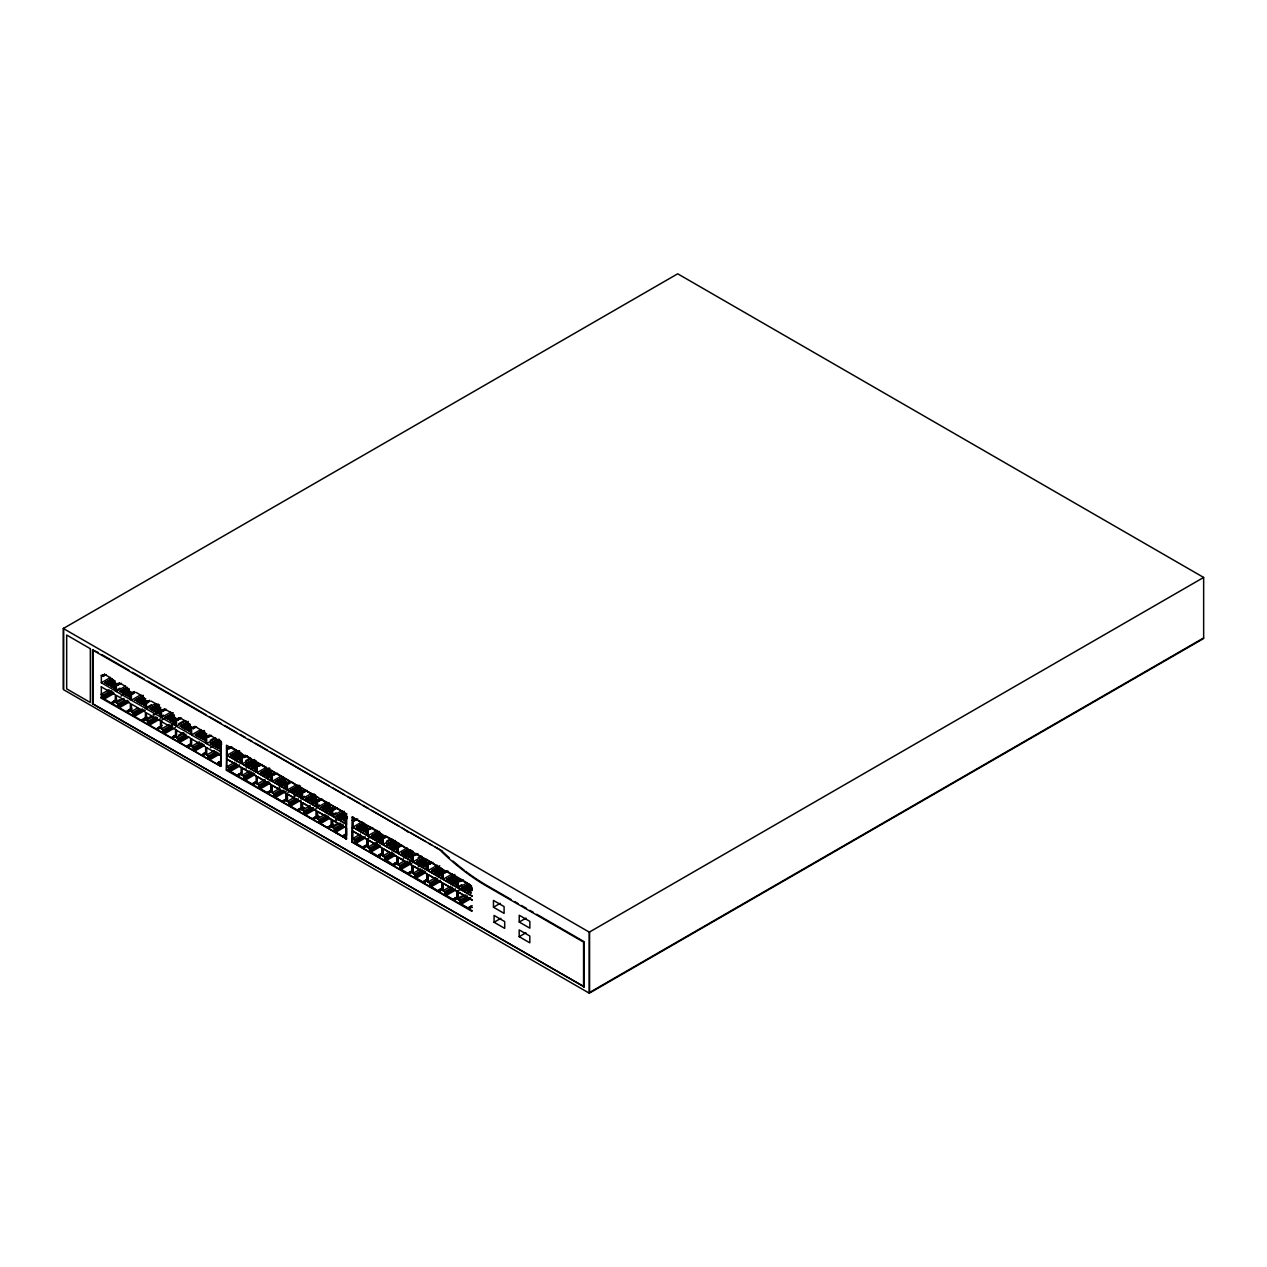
<?xml version="1.0" encoding="UTF-8"?>
<svg xmlns="http://www.w3.org/2000/svg" width="1267" height="1267" viewBox="0 0 1267 1267"><rect width="100%" height="100%" fill="white"/><g stroke="black" fill="none" stroke-linecap="round" stroke-linejoin="round"><path stroke-width="1.5" d="M220.632 755.765L220.711 751.664L206.632 743.713L206.711 736.143L208.469 737.156L211.526 735.383M344.687 834.668L346.509 835.555L346.509 813.747M113.713 693.619L104.496 698.956L104.496 697.721L113.713 692.4M112.193 703.391L115.265 701.617M128.759 702.314L119.557 707.635L119.557 706.416L128.759 701.094M127.254 712.086L131.863 709.425M241.078 772.87L238.006 774.644L238.006 775.879L230.293 771.429L239.511 766.107M256.124 781.565L253.052 783.339L253.052 784.574L245.355 780.124L254.556 774.786M365.197 837.978L355.979 843.315L354.586 839.53L360.731 835.982M380.243 846.673L371.041 851.994L369.631 849.967L378.849 844.646M63.35 628.495L677.702 273.799L1203.65 577.451L1203.65 638.505L589.298 993.201L63.35 689.549L63.35 628.495L589.298 932.148L1203.65 577.451M536.717 914.283L584.214 941.714L584.214 986.835L92.523 703.723L92.523 649.955L98.303 652.537M106.175 674.551L103.102 676.325L101.344 675.311L101.344 682.929M110.562 677.433L101.344 682.755L115.345 690.832L119.953 688.171M110.546 680.601L105.082 682.945L111.448 678.843M105.082 682.945L111.448 679.27M105.082 682.517L112.145 679.239M113.539 680.49L106.491 683.752L112.842 679.65M106.491 683.752L111.258 680.997M106.491 683.325L113.539 680.046M114.949 681.298L107.885 684.56L114.236 680.458M107.885 684.56L114.236 680.902M107.885 684.132L114.949 680.854M114.759 683.024L109.279 685.368L114.046 682.184M109.279 685.368L114.046 682.628M109.279 684.94L114.759 682.58M116.152 683.832L110.688 686.176L115.455 682.992M110.688 686.176L115.455 683.436L113.602 682.39M110.688 685.748L116.152 683.388M115.962 685.558L112.082 686.983L115.265 684.718M112.082 686.983L115.265 685.162M112.082 686.556L115.962 685.114M109.025 689.723L101.344 694.158L103.102 695.171L110.783 690.737M113.492 687.363C114.378 689.343 112.969 685.621 116.659 685.526M113.492 687.791L116.659 685.97M121.22 683.246L118.148 685.019L116.406 684.006L116.326 691.576L130.406 699.527M100.679 697.832L220.87 766.456L220.711 741.274L220.632 751.79M103.102 696.913L112.304 691.592L111.512 691.069M92.523 703.723L584.214 986.835M116.406 691.434L125.607 686.128M127.191 688.377L120.127 691.639L126.494 687.538M120.127 691.639L126.494 687.965M120.127 691.196L127.191 687.933M128.601 689.185L121.537 692.447L127.888 688.345M121.537 692.447L127.888 688.773M121.537 692.004L128.601 688.741M128.41 690.911L122.931 693.255L129.297 689.153M122.931 693.255L129.297 689.581M122.931 692.811L128.41 690.467M129.804 691.719L124.34 694.063L129.107 690.879M124.34 694.063L129.107 691.307M120.951 696.09L124.134 694.253M124.34 693.619L129.804 691.275M116.675 699.463L112.193 702.171L112.114 703.518M129.614 693.445L125.734 694.87L130.501 691.687M125.734 694.87L130.501 692.115L128.648 691.085M125.734 694.427L131.198 692.083M119.953 699.574L115.345 702.235L113.602 701.221L113.523 703.106M131.008 694.253L127.143 695.678L131.911 692.495M127.143 695.678L130.311 693.841M127.143 695.25L131.008 693.809M124.071 698.418L116.406 702.852L118.148 703.85L124.293 700.303M128.537 696.058C129.424 698.022 128.03 694.316 131.72 694.221M128.537 696.486L131.72 694.649M118.148 705.608L127.365 700.287M133.209 693.714L131.451 692.701L131.372 700.255L140.669 694.807M142.252 697.056L135.189 700.334L143.139 695.298M135.189 700.334L143.139 695.741M135.189 699.891L142.252 696.628M143.646 697.864L136.583 701.142L142.949 697.024M136.583 701.142L142.949 697.468M136.583 700.699L143.646 697.436M143.456 699.59L137.992 701.95L144.343 697.832M137.992 701.95L144.343 698.275M137.992 701.506L143.456 699.162M144.85 700.398L139.386 702.757L145.753 698.64M139.386 702.757L144.153 700.002M139.386 702.314L144.85 699.97M131.863 708.205L127.254 710.866L127.175 712.197M144.66 702.124L140.795 703.565L145.562 700.366M140.795 703.565L145.562 700.809L143.709 699.764M140.795 703.122L146.259 700.778M146.069 702.932L142.189 704.373L146.956 701.174M142.189 704.373L145.372 702.536M142.189 703.929L146.069 702.504M137.596 707.984L131.451 711.531L133.209 712.545L139.338 708.997M143.583 704.737C144.486 706.717 143.076 702.995 146.766 702.9M143.583 705.181L146.766 703.343M133.209 714.287L142.411 708.982M151.597 704.674L145.452 708.205L131.372 700.255M133.209 712.545L133.13 714.43L134.603 715.111L143.82 709.789M146.497 708.823L155.714 703.502M134.603 716.314L145.357 710.106M157.298 705.751L150.235 709.013L158.185 703.993M150.235 709.013L156.601 705.355M150.235 708.586L157.298 705.307M157.108 707.477L151.644 709.821L159.579 704.8M151.644 709.821L157.995 706.162M151.644 709.393L158.692 706.131M158.502 708.285L153.038 710.629L159.404 706.527M153.038 710.629L157.805 707.889M153.038 710.201L158.502 707.841M158.312 710.011L154.431 711.436L160.798 707.334M154.431 711.436L159.214 708.696M154.431 711.009L159.911 708.665M146.909 716.884L142.3 719.545L142.221 720.891M161.305 709.9L155.841 712.244L160.608 709.061M155.841 712.244L159.024 710.423M155.841 711.816L161.305 709.472M142.3 720.765L146.909 718.104M153.164 714.683L156.332 712.846M151.597 716.077L145.452 719.624L143.709 718.611L143.63 720.495M161.115 711.199L157.235 713.068L162.002 709.868M153.861 715.079L157.045 713.242M157.235 713.068L162.002 710.312M152.642 716.679L146.497 720.226L148.255 721.24L155.936 716.805M158.644 713.432C159.531 715.412 158.137 711.69 161.812 711.595M175.559 725.595L161.479 717.645L161.558 710.074L163.3 711.088L166.373 709.314M157.472 717.66L148.255 722.982L148.255 721.24M163.57 715.126L160.355 716.995L160.513 709.472L158.755 708.459L157.361 704.69L151.201 701.126M165.106 718.215L160.513 720.875L146.418 712.925L146.418 720.353L148.176 721.366L148.176 723.109L149.649 723.79L157.33 719.355M161.558 717.502L170.76 712.197M149.649 725.009L160.402 718.801M172.344 714.445L165.296 717.708L173.231 712.688M165.296 717.708L171.647 714.034M165.296 717.265L172.344 714.002M172.154 716.172L166.69 718.516L173.056 714.414M166.69 718.516L173.056 714.841M166.69 718.072L173.753 714.81M173.563 716.979L168.083 719.323L174.45 715.221M168.083 719.323L172.866 716.568M168.083 718.88L173.563 716.536M174.957 717.787L169.493 720.131L174.26 716.948M169.493 720.131L174.26 717.375M169.493 719.704L174.957 717.344M161.954 725.579L157.361 728.24L157.282 729.586M174.767 719.513L170.887 720.939L175.654 717.755M170.887 720.939L174.07 719.102M170.887 720.511L174.767 719.07M176.176 720.321L172.296 721.747L175.464 719.482M172.296 721.747L175.464 719.909M172.296 721.319L176.176 719.878M169.24 724.486L161.558 728.921L163.3 729.919L170.982 725.5M190.604 734.29L176.525 726.324L176.604 718.769L178.283 719.909L181.434 718.009M171.013 724.993L174.197 723.156M171.71 725.389L174.894 723.552M172.518 726.355L163.3 731.677L163.3 729.919M178.631 723.821L183.24 721.161M161.558 721.477L161.479 729.048L163.221 730.061L163.221 731.803L164.71 732.484L172.375 728.05M176.604 726.197L185.821 720.875M164.71 733.704L175.448 727.496M187.405 723.124L180.342 726.403L188.292 721.366M180.342 726.403L186.692 722.728M180.342 725.959L187.405 722.697M188.799 723.948L181.735 727.21L188.102 723.093M181.735 727.21L186.518 724.455M181.735 726.767L188.799 723.505M190.208 724.756L183.145 728.018L189.496 723.9M183.145 728.018L189.496 724.344M183.145 727.575L190.208 724.312M190.018 726.482L184.539 728.826L189.306 725.627M184.539 728.826L187.722 726.989M184.539 728.382L190.018 726.039M175.48 735.161L172.407 736.935L172.328 738.281M191.412 727.29L185.948 729.634L190.715 726.434M185.948 729.634L190.715 726.878L188.862 725.848M185.948 729.19L191.412 726.846M178.631 735.224L183.24 732.564M191.222 728.573L187.342 730.441L190.525 728.161M184.285 733.181L176.604 737.6L178.362 738.613L186.027 734.179M205.666 742.969L191.586 735.018L191.665 727.464L193.328 728.604L196.48 726.688M186.027 735.937L178.362 740.371L178.283 738.74L176.525 737.742L176.604 730.172M178.362 738.613L178.362 740.371L179.756 741.179L187.437 736.745M191.665 734.892L200.867 729.57M179.756 742.383L188.973 737.061M204.035 730.901L195.387 735.082L201.754 730.98M195.387 735.082L201.754 731.423M195.387 734.654L204.035 730.473M203.844 732.627L196.797 735.889L203.148 731.788M196.797 735.889L204.747 731.312M196.797 735.462L203.844 732.199M205.254 733.435L198.19 736.713L204.557 732.595M198.19 736.713L204.557 733.039M198.19 736.27L205.254 733.007M206.648 734.242L199.6 737.521L204.367 734.322M199.6 737.521L205.951 733.846M199.6 737.077L206.648 733.815M190.525 743.84L187.453 745.614L187.373 746.96M206.458 735.969L200.994 738.328L205.761 735.129M200.994 738.328L205.761 735.573M200.994 737.885L206.458 735.541M206.268 737.267L202.387 739.136L205.571 736.856M202.387 739.136L205.571 737.299M199.331 741.86L191.665 746.295L193.328 747.435L193.328 749.193L194.817 749.858L204.019 744.553M191.665 738.867L191.586 746.421L193.408 747.308L201.089 742.874M202.625 743.729L193.408 749.05L193.408 747.308M210.274 740.308L214.867 737.647M206.711 743.586L215.928 738.265M194.817 751.078L204.019 745.756M219.096 739.595L210.449 743.777L216.8 739.675M210.449 743.777L216.8 740.102M210.449 743.349L219.096 739.152M220.49 740.403L211.842 744.584L218.209 740.482M211.842 744.584L218.209 740.91M211.842 744.157L218.906 740.878M220.3 742.129L213.252 745.392L219.603 741.29M213.252 745.392L219.603 741.718M213.949 745.804L220.87 741.353M210.512 747.783L213.68 745.946M221.709 742.937L214.646 746.2L219.413 743.016M214.646 746.2L219.413 743.444M214.646 745.772L220.11 743.412M205.587 752.535L202.514 754.308L202.435 755.655M221.519 744.663L216.039 747.007L220.822 743.824M216.039 747.007L220.822 744.252L218.969 743.222M216.039 746.58L221.519 744.22M221.329 746.39L217.449 747.815L220.632 745.55M217.449 747.815L220.632 745.978M217.449 747.387L221.329 745.946M214.392 750.555L206.711 754.989L208.39 756.13L208.469 757.745L209.863 758.553L219.08 753.231M217.671 752.424L208.469 757.745L208.39 756.13L216.134 751.569M219.08 754.451L209.863 759.772L209.863 758.553M231.972 747.039L228.899 748.813L227.078 747.926M236.359 749.906L227.157 755.227L241.158 763.32L241.158 755.876L239.32 755.005L238.006 751.093L240.936 752.804M239.526 751.252L230.879 755.433L237.246 751.315M220.632 761.229L217.56 763.003L217.481 764.349M230.879 755.433L237.246 751.759M230.879 754.989L239.526 750.808M239.336 752.978L232.289 756.241L238.639 752.123M232.289 756.241L238.639 752.566M232.289 755.797L239.336 752.535M240.746 753.786L233.682 757.048L240.049 752.946M233.682 757.048L240.049 753.374M233.682 756.605L240.746 753.342M242.14 754.594L235.092 757.856L239.859 754.657M235.092 757.856L239.859 755.1M235.092 757.413L242.14 754.15M241.949 756.32L236.486 758.664L241.253 755.48M236.486 758.664L241.253 755.908M236.486 758.22L241.949 755.876M241.759 757.603L237.879 759.471L241.063 757.207M237.879 759.471L241.063 757.634M234.823 762.211L227.157 766.63L228.899 767.644L236.581 763.209M247.017 755.734L243.945 757.492L242.124 756.621M346.667 813.842L226.476 745.218L226.476 770.32L227.157 747.799M236.581 764.967L228.899 769.402L230.293 770.209L239.511 764.888M245.75 760.659L250.359 757.999M251.42 758.6L242.203 763.922L256.124 772.141L256.203 764.571L254.382 763.7L253.052 759.788L260.4 764.033M254.588 759.931L245.941 764.112L252.291 760.01M245.941 764.112L252.291 760.453M245.941 763.684L254.588 759.503M255.982 760.738L247.334 764.935L253.701 760.818M247.334 764.935L253.701 761.261M247.334 764.492L254.398 761.229M255.791 762.465L248.744 765.743L255.095 761.625M248.744 765.743L255.095 762.069M248.744 765.3L255.791 762.037M246.004 768.135L249.171 766.297M257.201 763.272L250.137 766.551L254.905 763.352M250.137 766.551L254.905 763.795M250.137 766.107L255.601 763.763M257.011 764.999L251.531 767.359L256.298 764.159M251.531 767.359L256.298 764.603M251.531 766.915L257.011 764.571M256.821 766.725L252.941 768.166L256.108 765.886M252.941 768.166L256.108 766.329M252.941 767.723L256.821 766.297M242.203 775.325L249.884 770.89M262.079 764.413L259.006 766.187L257.169 765.316M256.124 783.544L256.203 775.974L242.203 767.897L242.124 775.452L243.945 776.338L251.626 771.904M253.162 772.775L243.945 778.081L245.355 778.888L254.556 773.583M266.466 767.295L257.249 772.617L271.17 780.82L271.249 773.266L269.428 772.379L268.097 768.483L275.462 772.727L275.382 774.074L273.973 773.266M269.633 768.626L260.986 772.807L267.353 768.705M260.986 772.807L268.937 768.214M260.986 772.379L269.633 768.182M269.443 770.352L262.396 773.614L268.747 769.512M262.396 773.614L268.747 769.94M262.396 773.187L269.443 769.908M270.853 771.16L263.789 774.422L270.14 770.32M263.789 774.422L270.14 770.764M263.789 773.994L270.853 770.716M270.663 772.886L265.183 775.23L269.95 772.046M265.183 775.23L269.95 772.474M265.183 774.802L270.663 772.442M272.057 773.694L266.593 776.038L271.36 772.854M266.593 776.038L271.36 773.298M266.593 775.61L272.057 773.25M271.867 775.42L267.986 776.845L271.17 774.58M267.986 776.845L271.17 775.024M267.986 776.418L271.867 774.976M257.249 784.02L264.93 779.585M277.125 773.108L274.052 774.881L272.231 773.994M269.428 791.226L271.249 792.097L271.249 784.669L257.249 776.592L257.169 784.146L259.006 785.033L265.151 781.486M268.208 781.454L259.006 786.775L260.4 787.583L269.618 782.262M281.512 775.99L272.31 781.296L286.231 789.515L286.231 782.087M269.618 783.481L260.4 788.803L268.097 793.237L271.17 791.479M283.095 778.239L276.032 781.501L282.398 777.4M276.032 781.501L282.398 777.827M276.032 781.058L283.095 777.795M284.505 779.047L277.441 782.309L283.792 778.207M277.441 782.309L283.792 778.635M277.441 781.866L284.505 778.603M284.315 780.773L278.835 783.117L285.202 779.015M278.835 783.117L285.202 779.443M278.835 782.673L285.899 779.411M285.709 781.581L280.245 783.925L285.012 780.741M280.245 783.925L285.012 781.169M280.245 783.481L285.709 781.137M268.034 793.38L268.034 792.16L271.17 790.26M285.518 783.307L281.638 784.732L286.405 781.549M281.638 784.732L286.405 781.977M281.638 784.289L287.102 781.945M278.962 787.155L282.145 785.318M286.912 784.115L283.048 785.54L286.215 783.275M283.048 785.54L286.215 783.703M283.048 785.112L286.912 783.671M272.31 792.714L279.975 788.28M284.441 785.92C285.328 787.884 283.935 784.178 287.625 784.083M284.441 786.348L287.625 784.511M284.473 799.905L286.31 800.792L286.31 793.364L272.31 785.271L272.231 792.841L274.052 793.712L280.197 790.165M283.27 790.149L274.052 795.47L275.462 796.278L284.663 790.956M287.356 782.563L287.356 789.99L296.573 784.669M286.199 791.289L275.462 797.481L283.159 801.932L283.159 800.728L287.625 798.004M298.157 786.918L291.093 790.196L299.044 785.16M291.093 790.196L299.044 785.603M287.847 792.477L290.919 790.703M291.093 789.753L298.157 786.49M299.55 787.726L292.487 791.004L300.437 785.968M292.487 791.004L298.854 787.33M292.487 790.56L299.55 787.298M299.36 789.452L293.896 791.812L300.247 787.694M293.896 791.812L300.247 788.137M293.896 791.368L299.36 789.024M300.754 790.26L295.29 792.619L301.657 788.502M295.29 792.619L300.057 789.864M295.29 792.176L300.754 789.832M300.564 791.986L296.7 793.427L301.467 790.228M296.7 793.427L301.467 790.671M296.7 792.984L302.164 790.64M294.007 795.85L297.191 794.013M301.974 792.794L298.093 794.235L302.861 791.036M294.72 796.262L297.888 794.425M298.093 794.235L301.277 792.398M298.093 793.791L301.974 792.366M293.501 797.846L287.356 801.393L287.356 793.966L301.356 802.043L301.356 809.486L299.535 808.599L299.535 810.357L298.125 809.55L302.813 806.746M299.487 794.599C300.39 796.579 298.98 792.857 302.67 792.762M299.487 795.043L302.67 793.205M307.232 790.481L304.159 792.255L302.338 791.384L302.338 798.812L316.338 806.889L316.338 799.461L314.58 798.448L314.659 796.579L305.553 790.101L305.474 791.447L304.08 790.64M301.277 809.613L301.277 802.185L287.276 794.092L287.276 801.536L289.114 802.407L295.243 798.859M298.315 798.843L289.114 804.149L290.507 804.973L298.188 800.538M287.356 789.99L301.356 798.067L304.428 796.309M302.401 791.242L302.401 798.685L311.619 793.364M301.261 799.968L290.507 806.176L298.204 810.627L302.813 807.966M313.202 795.613L306.139 798.875L314.089 793.855M306.139 798.875L312.506 795.217M306.139 798.448L313.202 795.169M313.012 797.339L307.548 799.683L315.483 794.662M307.548 799.683L313.899 796.024M307.548 799.255L314.596 795.977M314.406 798.147L308.942 800.491L315.309 796.389M308.942 800.491L313.709 797.751M308.942 800.063L314.406 797.703M314.216 799.873L310.352 801.298L316.702 797.196M310.352 801.298L315.119 798.558M310.352 800.871L315.816 798.527M317.209 799.762L311.745 802.106L316.512 798.923M311.745 802.106L314.929 800.285M311.745 801.678L317.209 799.334M301.356 809.486L304.428 807.712M317.019 801.061L313.139 802.93L317.906 799.73M313.139 802.93L317.906 800.174M310.082 805.654L302.401 810.088L302.401 802.66L316.417 810.737L316.417 818.165L314.58 817.294L314.58 819.036L313.187 818.229L313.187 819.448L305.553 814.871L316.307 808.663M314.549 803.294C315.435 805.274 314.042 801.552 317.716 801.457M322.277 799.176L319.205 800.95L317.384 800.063L317.384 807.507L331.384 815.584L331.384 808.156L329.626 807.142L329.705 805.258L320.535 798.923M319.474 816.391L316.417 818.165L316.338 810.864L302.338 802.787L302.338 810.215L304.159 811.102L310.304 807.554M313.377 807.522L304.159 812.844L305.553 813.652L313.234 809.217M302.401 798.685L316.417 806.762L319.474 804.988M317.463 799.936L317.463 807.364L326.68 802.059M328.248 804.307L321.2 807.57L329.135 802.549M321.2 807.57L327.551 803.896M321.2 807.127L328.248 803.864M329.658 805.115L322.594 808.378L328.961 804.276M322.594 808.378L327.361 805.622M322.594 807.934L329.658 804.672M329.468 806.841L323.988 809.185L330.354 805.083M323.988 809.185L330.354 805.511M323.988 808.742L329.468 806.398M330.861 807.649L325.397 809.993L330.164 806.81M325.397 809.993L328.581 808.156M325.397 809.565L330.861 807.206M313.266 819.321L313.266 818.102L317.859 815.441M332.271 808.457L326.791 810.801L331.558 807.617M326.791 810.801L331.558 808.045M326.791 810.373L332.271 808.013M332.081 810.183L328.201 811.609L332.968 808.425M328.201 811.609L332.968 808.853M328.201 811.181L332.081 809.74M325.144 814.348L317.463 818.783L317.463 811.339L331.463 819.432L331.463 826.86L329.626 825.989L329.626 827.731L328.232 826.923L328.232 828.143L320.614 823.566L329.816 818.244M329.594 811.989C330.481 813.952 329.087 810.247 332.778 810.151M329.594 812.416L332.778 810.579M346.429 816.851L346.429 824.279L332.429 816.186L332.429 808.758L334.266 809.645L337.339 807.871M336.072 824.199L331.463 826.86L331.384 819.559L317.384 811.482L317.384 818.91L319.205 819.781L326.886 815.362M328.422 816.217L319.205 821.539L320.535 822.473M317.463 807.364L331.463 815.457L336.072 812.796M320.535 823.693L320.614 822.346L328.28 817.912M332.508 808.631L332.508 816.059L341.726 810.737M343.357 811.925L343.357 813.145L336.246 816.265L344.196 811.228M336.246 816.265L342.613 812.59M336.246 815.821L343.309 812.559M344.703 813.81L337.64 817.072L344.006 812.955M337.64 817.072L342.423 814.317M337.64 816.629L344.703 813.366M344.513 815.52L339.049 817.88L345.4 813.762M335.612 819.86L338.78 818.023M339.049 817.88L345.4 814.206M339.049 817.437L344.513 815.093M336.309 820.272L339.493 818.434M345.923 816.344L340.443 818.688L345.21 815.489M340.443 818.688L343.626 816.851M340.443 818.244L345.923 815.9M328.311 828L328.311 826.797L332.92 824.136M347.316 817.152L341.852 819.496L346.62 816.296M341.852 819.496L346.62 816.74M341.852 819.052L347.316 816.708M347.126 818.434L343.246 820.303L346.429 818.023M340.19 823.043L332.508 827.462L332.508 820.034L346.509 828.127L346.509 838.691M471.688 911.195L352.163 842.191L352.163 817.104L378.738 831.675L378.738 832.878M346.429 828.254L332.429 820.161L332.429 827.604L334.266 828.475L341.932 824.041M343.468 824.912L334.266 830.233L335.581 832.387M352.163 820.24L354.586 820.683L357.658 818.91M355.314 818.91L355.979 819.749L354.507 819.068L354.507 820.81M334.266 828.475L334.187 830.36L335.66 831.041L343.341 826.607M335.66 831.041L335.66 832.245L344.877 826.923M352.163 827.668L362.045 821.792M363.629 824.041L356.565 827.303L362.932 823.202M356.565 827.303L363.692 822.98L363.692 824.183M335.66 832.245L343.357 836.695L343.357 835.476L346.429 833.702M356.565 826.876L363.629 823.598M352.764 819.812L352.764 827.24L366.765 835.317L366.844 827.763L365.007 826.876L365.086 825.007L357.975 828.111L364.326 824.009M352.163 831.643L352.844 831.089L366.844 839.166L371.437 836.505M357.975 828.111L364.326 824.437M357.975 827.684L365.023 824.405M364.833 826.575L359.369 828.919L365.735 824.817M359.369 828.919L365.735 825.245M359.369 828.491L364.833 826.132M366.242 827.383L360.778 829.727L365.545 826.543M360.778 829.727L365.545 826.971M360.778 829.299L366.242 826.939M226.476 770.32L346.667 838.944L227.078 769.734M366.052 829.109L362.172 830.534L366.939 827.351M362.172 830.534L366.939 827.794M362.172 830.107L366.052 828.666M367.446 829.917L363.566 831.342L366.749 829.077M363.566 831.342L366.749 829.505M363.566 830.914L367.446 829.473M370.376 827.604L371.041 828.428L369.552 827.763L369.552 829.505M360.509 834.082L352.163 838.897L354.586 839.53L352.764 838.643M372.704 827.604L369.631 829.378L367.81 828.491L367.81 835.935L381.81 844.012L381.89 836.442L380.052 835.571L378.659 831.801M352.163 842.032L472.353 910.815M352.163 842.191L352.844 816.708M362.267 836.838L354.586 841.272L355.979 843.315L363.692 847.75L363.692 846.53L366.765 844.756M355.979 842.08L365.197 836.758M367.889 828.365L367.889 835.792L377.107 830.487M378.675 832.736L371.627 835.998L377.978 831.881M371.627 835.998L379.562 831.405M371.627 835.555L378.675 832.292M380.084 833.543L373.021 836.806L379.387 832.704M373.021 836.806L379.387 833.132M373.021 836.363L380.084 833.1M381.478 834.351L374.43 837.614L380.781 833.512M374.43 837.614L380.781 833.939M374.43 837.17L381.478 833.908M381.288 836.077L375.824 838.421L380.591 835.238M375.824 838.421L380.591 835.666M375.824 837.978L381.288 835.634M382.697 836.885L377.218 839.229L381.985 836.046M377.218 839.229L381.985 836.473M377.218 838.786L382.697 836.442M382.507 838.611L378.627 840.037L381.795 837.772M378.627 840.037L381.795 838.2M378.627 839.593L382.507 838.168M385.421 836.299L386.087 837.123L384.614 836.442M378.659 856.555L378.659 855.352L380.052 856.159L380.132 854.275L381.89 855.288L381.89 847.861L367.889 839.768L367.889 847.211L375.57 842.777M379.831 841.035L376.647 842.872L377.344 843.268M377.313 843.774L369.631 848.209L367.81 847.338L367.81 839.91L381.81 847.987L381.81 855.415L380.052 854.401M386.498 841.225L389.571 839.451M367.889 847.211L370.962 850.901L380.243 845.453M384.693 838.073L382.856 837.186L382.856 844.614L392.152 839.166M395.32 840.496L386.673 844.693L393.039 840.575M386.673 844.693L393.039 841.019M408.512 832.387L402.32 828.064M386.673 844.25L393.736 840.987M395.13 842.222L388.066 845.501L394.433 841.383M388.066 845.501L394.433 841.826M388.066 845.057L395.13 841.795M396.539 843.03L389.476 846.308L395.827 842.191M389.476 846.308L394.243 843.553M389.476 845.865L396.539 842.603M396.349 844.756L390.87 847.116L395.637 843.917M390.87 847.116L395.637 844.36M390.87 846.673L396.349 844.329M371.041 850.775L371.041 851.994L378.738 856.444L378.738 855.225L381.81 853.451M396.159 846.483L392.279 847.924L397.046 844.725M392.279 847.924L395.447 846.087M392.279 847.48L397.743 845.137M397.553 847.29L393.673 848.732L396.856 846.451M393.673 848.732L396.856 846.894M393.673 848.288L397.553 846.863M400.467 844.994L401.148 845.818L399.659 845.137M393.704 865.25L393.704 864.046L395.114 864.854L395.193 862.97L396.935 863.983L396.935 856.54L382.935 848.462L382.935 855.89L389.08 852.343M396.856 862.13L393.784 863.904L393.784 865.123L384.614 858.788L384.693 856.904L392.358 852.469L391.693 851.994M393.894 853.34L384.693 858.646L386.087 859.454L393.768 855.035M399.738 846.752L397.917 845.881L397.917 853.309L407.198 847.861M395.304 855.352L386.087 860.673L386.087 859.454M408.782 850.109L401.718 853.372L408.085 849.27M408.18 849.428L408.845 850.268M401.718 853.372L408.085 849.714M401.718 852.944L408.782 849.666M410.191 850.917L403.128 854.18L409.479 850.078M403.128 854.18L409.479 850.521M403.128 853.752L410.191 850.474M410.001 852.643L404.521 854.987L410.888 850.886M404.521 854.987L409.289 852.248M404.521 854.56L411.585 851.297M411.395 853.451L405.931 855.795L410.698 852.612M405.931 855.795L410.698 853.055M405.931 855.368L411.395 853.008M403.254 858.234L406.422 856.397M411.205 855.177L407.325 856.603L412.092 853.42M407.325 856.603L410.508 854.782M407.325 856.175L412.789 853.831M412.599 855.985L408.734 857.411L411.902 855.146M408.734 857.411L411.902 855.589M408.734 856.983L412.599 855.558M415.528 853.673L416.194 854.512L414.721 853.831M411.918 870.825L408.845 872.599L410.16 873.533L410.239 871.664L411.997 872.662L411.997 865.234L397.996 857.157L397.996 864.585L404.125 861.037M417.857 853.673L414.8 855.447L412.963 854.56L412.963 862.003L426.963 870.081L426.963 862.653M401.069 869.495L399.738 865.599L407.42 861.164M408.956 862.019L399.738 867.341L401.148 868.148L410.35 862.827M412.725 860.024L409.542 861.861L410.255 862.273M418.142 857.711L421.198 855.938M413.042 854.433L413.042 861.861L422.259 856.555M401.148 868.148L401.148 869.368L411.886 863.16M423.843 858.804L416.78 862.067L423.13 857.965M423.226 858.123L416.114 853.42L416.114 854.639M416.78 862.067L423.13 858.393M416.78 861.623L423.843 858.361M423.653 860.531L418.173 862.875L424.54 858.773M418.173 862.875L424.54 859.2M418.173 862.431L425.237 859.169M426.631 860.42L419.583 863.682L424.35 860.499M419.583 863.682L424.35 860.927M92.523 649.955L441.819 850.87A202.926 117.166 60 0 0 449.231 857.775M419.583 863.239L426.631 859.976M424.857 863.065L420.977 864.49L425.744 861.307M420.977 864.49L425.744 861.734M420.977 864.062L426.441 861.703M418.3 866.913L421.483 865.092M427.85 862.954L422.37 865.298L425.554 863.033M422.37 865.298L425.554 863.461M422.37 864.87L427.85 862.51M427.66 864.237L423.78 866.105L426.963 863.841M423.78 866.105L426.963 864.268M430.574 862.368L431.239 863.191L429.766 862.526M428.373 878.569L423.891 881.294L425.221 882.228L425.3 880.343L427.042 881.357L427.042 873.929L413.042 865.836L413.042 873.28L420.723 868.845M425.174 866.485C426.076 868.449 424.667 864.743 428.357 864.648M432.918 862.368L429.846 864.142L428.008 863.255L428.008 870.682L442.025 878.775L442.025 871.348L438.271 866.818M416.114 878.189L414.8 874.278L422.465 869.859M424.002 870.714L414.8 876.035L416.194 876.843L425.411 871.522M428.088 863.128L428.088 870.556L437.305 865.234M416.194 876.843L416.194 878.063L425.411 872.741M437.305 868.402L431.825 870.762L439.776 865.725M431.825 870.762L438.192 867.087M431.825 870.318L438.889 867.056M438.699 869.21L433.235 871.569L439.586 867.452M433.235 871.569L438.002 868.814M433.235 871.126L440.282 867.863M438.509 870.936L434.629 872.377L440.995 868.259M434.629 872.377L439.396 869.621M434.629 871.934L440.092 869.59M439.902 871.744L436.022 873.185L440.805 869.986M436.022 873.185L439.206 871.348M442.753 869.4L425.364 858.583M436.022 872.741L441.502 870.397M442.896 871.648L437.432 873.992L442.199 870.793M437.432 873.992L440.615 872.155M437.432 873.549L442.896 871.205M426.963 880.723L423.891 882.497L416.194 878.063M442.706 872.931L438.825 874.8L443.593 871.601M438.825 874.8L443.593 872.044M445.636 871.062L446.301 871.886L444.812 871.205M443.545 887.312L438.952 889.972L440.267 890.923L440.346 889.038L442.104 890.052L442.104 882.608L428.088 874.531L428.088 881.959L435.769 877.524M440.235 875.164C441.122 877.144 439.728 873.422 443.402 873.327M447.964 871.047L444.891 872.82L443.07 871.949L443.07 879.377L457.07 887.47L457.07 880.027L455.312 879.013L453.998 875.117L467.444 883.051M431.16 886.884L429.846 882.972L437.527 878.538M437.527 880.296L429.846 884.73L431.239 885.538L440.457 880.217M443.149 871.823L443.149 879.25L452.351 873.929M431.239 885.538L431.239 886.742L440.457 881.42M452.351 877.097L446.887 879.441L454.821 874.42M446.887 879.441L453.238 875.782M446.887 879.013L453.934 875.75M455.344 876.986L448.28 880.248L454.631 876.146M448.28 880.248L453.048 877.508M448.28 879.821L455.344 876.558M453.554 879.631L449.674 881.056L456.041 876.954M449.674 881.056L456.041 877.398M449.674 880.628L455.154 878.284M456.548 879.52L451.084 881.88L455.851 878.68M451.084 881.88L454.267 880.042M451.084 881.436L456.548 879.092M457.957 880.327L452.477 882.687L457.244 879.488M452.477 882.687L457.244 879.932M452.477 882.244L457.957 879.9M457.767 882.054L453.887 883.495L458.654 880.296M453.887 883.495L458.654 880.739M453.887 883.051L457.767 881.626M460.681 879.741L461.346 880.581L459.873 879.9M461.758 888.642L457.149 891.303L443.149 883.226L443.149 890.653L450.83 886.219M455.281 883.859C456.168 885.839 454.774 882.117 458.464 882.022M455.281 884.303L458.464 882.466M472.116 896.149L458.116 888.072L458.116 880.644L459.953 881.515L463.025 879.741M446.222 895.563L444.891 891.667L452.572 887.233M452.572 888.975L444.891 893.409L446.301 894.217L455.502 888.896M443.149 879.25L457.149 887.328L461.758 884.667M458.195 880.502L458.195 887.945L467.412 882.624M446.301 894.217L446.301 895.436L455.502 890.115M468.996 884.873L461.932 888.135L468.283 884.033M471.688 886.108L352.163 817.104M461.932 888.135L468.283 884.461M461.932 887.692L468.996 884.429M470.39 885.681L463.326 888.943L469.693 884.841M463.326 888.943L469.693 885.269M463.326 888.515L470.39 885.237M470.2 887.407L464.736 889.751L471.086 885.649M464.736 889.751L471.086 886.076M464.736 889.323L470.2 886.963M471.609 888.215L466.129 890.558L470.896 887.375M466.129 890.558L470.896 887.803M466.129 890.131L471.609 887.771M446.301 895.436L453.998 899.887L453.998 898.667L458.606 896.007M471.419 889.941L467.539 891.366L472.306 888.183M467.539 891.366L472.306 888.61M467.539 890.939L471.419 889.497M453.998 899.887L458.606 897.226M453.919 898.794L455.312 899.602L455.391 897.733L457.07 898.873L461.758 896.086M468.933 891.746C469.819 893.71 468.426 890.004 472.116 889.909M468.933 892.174L472.116 890.337M472.132 899.95L458.195 891.905L458.195 899.348L465.876 894.914M461.267 904.258L459.953 900.362L467.618 895.927M467.618 897.669L459.953 902.104L461.346 902.912L470.564 897.59M461.346 902.912L461.346 904.131L470.564 898.81M468.964 908.708L469.043 907.362L472.116 905.588M493.465 907.235L504.092 913.364L504.092 906.57L493.465 900.425L493.465 907.235L500.275 903.308M494.067 922.249L504.694 928.378L504.694 921.568L494.067 915.439L494.067 922.249L500.861 918.322M519.232 922.043L529.859 928.173L529.859 921.378L519.232 915.249L519.232 922.043L526.027 918.116M519.185 936.693L529.812 942.822L529.812 936.012L519.185 929.883L519.185 936.693L525.979 932.765M1203.65 637.935L589.535 992.489L589.535 932.005M101.724 654.516L129.044 670.291M132.465 672.27L144.422 679.175M147.827 681.139L205.903 714.667M209.324 716.647L221.282 723.536M224.687 725.516L236.644 732.421M240.065 734.385L245.196 737.346M248.601 739.326L252.022 741.29M255.443 743.27L267.4 750.175M270.805 752.139L328.882 785.667M332.302 787.646L344.26 794.536M347.665 796.515L359.622 803.421M363.043 805.384L368.159 808.346M371.579 810.326L398.915 826.1M410.793 832.957L425.49 841.446M428.753 843.331L432.015 845.216M435.278 847.1L441.819 850.87M511.266 899.602L487.51 885.886A202.926 117.166 60 0 1 465.638 871.316M514.655 901.55L518.045 903.514M521.45 905.477L526.534 908.407M529.923 910.371L533.312 912.335M399.675 843.759L386.007 836.046L386.007 837.249M410.318 849.904L413.248 851.598M452.398 874.373L446.222 870.809L446.222 872.013M230.356 746.691L236.47 750.222M245.355 755.338L251.515 758.901M261.936 764.92L265.025 766.709M276.998 773.614L289.034 780.567M293.596 783.196L290.507 781.422L290.428 782.753L289.034 781.945M304.096 789.262L290.428 781.549M314.754 795.407L317.732 797.133M329.784 804.086L341.821 811.038M110.593 677.877L104.417 674.297L104.417 675.517M119.557 683.04L119.478 684.212M121.094 683.752L125.655 686.556M136.139 692.447L142.3 695.995L143.63 699.907L145.372 700.904M164.631 709.061L172.407 713.384L173.722 717.28L175.48 718.294M202.435 730.885L194.817 726.308L194.738 727.654M209.863 735.177L215.96 738.709M251.452 759.044L245.355 755.528L245.275 756.684L243.866 755.876L243.866 757.634M266.498 767.739L260.321 764.159L260.321 765.379L258.927 764.571M276.982 773.789L283.079 777.304L284.473 781.074L286.31 781.945L286.31 789.389L272.31 781.296L272.31 773.868M305.474 790.244L313.187 794.678L314.58 796.705M365.086 825.007L363.613 823.107M228.82 748.94L228.899 747.055L230.293 747.863L230.214 746.786L237.927 751.236L239.32 753.247M243.945 755.75L245.355 756.557M260.4 765.252L259.006 764.444L258.927 766.313M275.462 773.931L274.052 773.123L273.973 775.008M290.507 782.626L289.114 781.818L289.034 783.703M305.553 791.321L304.159 790.513L304.08 792.398M320.614 800.015L319.205 799.208L319.126 801.077M343.357 813.145L346.509 816.708M103.023 674.709L104.496 675.39L104.496 674.171M118.069 683.404L119.557 684.085L119.557 682.865M133.13 692.083L134.603 692.764M149.649 701.459L148.176 700.778L148.176 702.536L146.418 701.522M164.71 710.154L163.221 709.472L163.221 711.215L161.479 710.201M179.756 718.832L178.283 718.167L178.283 719.909L176.604 718.769M194.817 727.527L193.328 726.846L193.328 728.604L191.665 727.464M206.632 736.285L208.39 737.283L208.39 735.541L209.863 736.222M228.82 747.197L230.214 748.005M254.382 761.942L252.972 759.915M269.428 770.637L268.034 768.61M284.473 779.332L283.079 777.304M299.535 788.011L298.125 785.999L299.535 789.769L301.356 790.64L301.356 798.067M319.126 799.334L320.535 800.142L320.614 798.796L328.311 803.246L329.626 805.4M334.187 808.029L335.581 808.837L335.581 807.617M344.687 814.079L343.278 812.068L335.66 807.665L335.66 808.694L334.266 807.887L334.187 809.771M472.195 888.595L470.374 887.708L469.043 883.812M173.801 717.154L175.559 718.167L175.48 725.722M203.908 734.527L205.666 735.541L205.587 743.111M289.114 783.576L287.276 782.689L287.276 790.117L301.277 798.21L301.277 790.766M101.265 675.454L103.023 676.451L103.102 674.582M115.265 683.531L113.523 682.517L112.193 678.621M116.326 684.132L118.069 685.146L118.148 683.261M130.327 692.225L128.569 691.212L127.254 687.316M131.372 692.827L133.13 693.841L133.209 691.956M158.676 708.586L160.434 709.599M190.525 726.989L188.783 725.975L187.453 722.063L179.676 717.755L179.676 718.975M205.587 735.668L203.829 734.654L202.514 730.758M220.632 744.362L218.89 743.349L217.56 739.453M367.129 832.973L366.432 832.562L367.129 833.401M382.191 841.652L381.478 841.256L382.191 842.096M397.236 850.347L396.539 849.935L397.236 850.791M241.443 761.087L240.746 760.691L241.443 761.53M190.905 732.057L190.208 731.661L190.905 732.5M205.951 740.752L205.254 740.34L205.951 741.179M221.012 749.446L220.315 749.035L221.012 749.874M352.844 827.113L366.844 835.191L366.765 827.889M367.889 835.792L381.89 843.885L381.81 836.584M382.935 837.059L382.935 844.487L396.935 852.564L396.935 845.137L395.114 844.265L393.704 840.496M397.996 845.738L397.996 853.182L411.997 861.259L411.997 853.831L410.16 852.944L410.239 851.076L401.069 844.741L401.069 845.944M413.042 861.861L427.042 869.954L427.042 862.526L425.221 861.639L423.812 857.87M428.088 870.556L442.104 878.649L442.104 871.205M458.195 887.945L472.116 895.975M382.856 844.614L396.856 852.707L396.856 845.263M397.917 853.309L411.918 861.386L411.918 853.958M256.203 771.999L242.203 763.922L242.203 756.494M332.508 816.059L346.509 824.152M160.513 716.9L146.418 708.95L146.497 701.38L148.255 702.393L148.255 700.651M227.078 755.37L241.078 763.447M472.116 900.124L458.116 892.047L458.116 899.475L459.873 900.489M227.157 759.202L241.158 767.295L241.078 774.85M101.265 686.857L115.345 694.807L115.265 702.377L113.523 701.364M161.479 721.62L175.559 729.57L175.48 737.125L173.722 736.127L173.722 737.869L172.328 737.061M176.525 730.299L190.604 738.265L190.525 745.82L188.783 744.806L188.783 746.564M191.586 738.994L205.666 746.944L205.587 754.514L203.829 753.501M206.632 747.688L220.711 755.639L220.711 766.202L101.265 697.246M227.078 759.329L241.078 767.422M242.124 768.024L256.124 776.117M257.169 776.719L271.17 784.796L271.17 792.239M272.231 785.413L286.231 793.49L286.231 800.918M382.935 855.89L384.693 856.904M397.996 864.585L399.738 865.599M413.042 873.28L414.8 874.278M428.088 881.959L429.846 882.972M443.149 890.653L444.891 891.667M455.391 897.733L457.149 898.731L457.149 891.303M458.195 899.348L459.953 900.362M468.964 907.489L470.374 908.296L470.453 906.412L472.116 907.378M365.007 845.722L366.765 846.736L366.765 839.292L352.764 831.215L352.764 841.605M384.614 857.03L382.856 856.033L382.856 848.589L396.856 856.682L396.856 864.11L395.114 863.096M399.659 865.725L397.917 864.712L397.917 857.284L411.918 865.361L411.918 872.805L410.16 871.791M414.721 874.42L412.963 873.406L412.963 865.979L426.963 874.056L426.963 881.484L425.221 880.486M429.766 883.099L428.008 882.101L428.008 874.658L442.025 882.751L442.025 890.178L440.267 889.165M444.812 891.794L443.07 890.78L443.07 883.352L457.07 891.43L457.07 898.873M470.374 906.554L472.116 907.552M130.406 710.93L128.648 709.916L128.569 711.801M157.282 728.367L158.755 729.048L158.755 727.306L160.513 728.303M173.801 735.984L175.559 736.998M188.862 744.679L190.604 745.693M205.666 754.372L203.908 753.374L203.829 755.243M208.469 756.003L206.711 754.989L206.711 747.562M220.711 763.067L218.969 762.053L218.89 763.938M239.32 773.836L241.158 774.723M254.382 782.531L256.203 783.418M101.265 694.284L103.023 695.298M118.069 703.993L116.326 702.979L116.406 695.409L130.406 703.502L130.327 711.056L128.569 710.043M133.13 712.672L131.372 711.674L131.451 704.104L145.452 712.181L145.372 719.751L143.63 718.737M158.676 727.432L160.434 728.446L160.513 720.875M218.89 762.196L220.632 763.193M363.692 846.53L365.086 847.338M378.738 855.225L380.132 856.033M393.784 863.904L395.193 864.712M408.766 873.945L408.766 872.725L410.239 873.406M423.891 881.294L423.891 882.497L423.812 881.42L425.3 882.101M440.346 890.78L438.952 889.972L438.873 891.319L431.239 886.742M453.998 898.667L455.391 899.475M469.043 907.362L470.453 908.17M238.006 774.644L239.4 775.452M253.052 783.339L254.445 784.146M268.097 793.237L268.097 792.033L269.507 792.841M283.079 802.059L283.079 800.855L284.552 801.536L284.552 799.778M298.204 809.407L298.204 810.627L298.125 809.55L299.614 810.215M313.266 818.102L314.659 818.91M320.614 822.346L319.205 821.539L319.205 819.781M328.311 826.797L329.705 827.604M343.357 835.476L344.767 836.283M104.496 697.721L103.023 697.04L103.102 695.171M112.114 702.298L113.602 702.979M119.557 706.416L118.069 705.735L118.148 703.85M127.175 710.993L128.648 711.674M142.221 719.688L143.709 720.353M187.373 745.756L188.862 746.421M202.435 754.435L203.908 755.116M217.481 763.13L218.969 763.811M245.275 779.031L243.866 778.223L243.945 776.338M260.321 787.71L258.927 786.902L259.006 785.033M268.034 792.16L269.428 792.968L269.507 791.083M275.382 796.405L273.973 795.597L274.052 793.712M283.079 800.855L284.473 801.663M290.428 805.099L289.034 804.292L289.114 802.407M305.474 813.794L304.08 812.971L304.159 811.102M401.148 869.368L408.845 873.818L408.845 872.599M461.346 904.131L469.043 908.566M589.298 932.148L589.298 993.201M583.564 987.215L583.564 942.078L486.876 886.251A202.926 117.166 60 0 1 441.169 851.25M461.267 879.488L461.267 880.708M459.953 879.773L459.873 881.642M457.149 879.9L457.149 887.328M444.891 871.078L444.812 872.963M431.16 862.114L431.16 863.334M429.846 862.384L429.766 864.268M414.8 853.705L414.721 855.573M399.738 845.01L399.659 846.894M393.784 840.354L393.784 841.573M384.693 836.315L384.614 838.2M370.962 827.351L370.962 828.57M366.844 839.166L366.844 846.594L365.086 845.58L365.007 847.465L363.613 846.657L363.613 847.876M355.9 818.656L355.9 819.876M346.002 814.222L346.002 839.324M344.767 834.541L344.687 836.426L343.278 835.618L343.278 836.822M331.463 808.029L331.463 815.457M316.417 799.334L316.417 806.762M305.553 813.652L305.474 814.998M290.507 804.973L290.428 806.303M275.462 796.278L275.382 797.624M271.17 773.393L271.17 780.82L257.249 772.617L257.249 765.173M260.4 787.583L260.321 788.929M254.445 782.404L254.382 784.273L252.972 783.465L252.972 784.685M245.355 778.888L245.275 780.234M239.4 773.709L239.32 775.594L237.927 774.786L237.927 775.99M230.214 771.555L228.899 767.644M209.784 735.129L209.784 736.349M208.469 735.414L208.469 737.156M194.817 749.858L194.738 751.204M193.408 726.72L193.408 728.462M190.604 726.846L190.525 734.417M179.756 741.179L179.676 742.525M178.362 718.025L178.362 719.783M164.71 708.934L164.631 710.28M164.71 732.484L164.631 733.831M163.3 709.346L163.3 711.088M149.649 700.239L149.569 701.585M149.649 723.79L149.569 725.136M145.452 700.778L145.372 708.348M134.603 691.56L134.524 692.891M134.603 715.111L134.524 716.441M130.406 692.083L130.327 699.653M119.478 706.543L119.478 707.762M115.345 683.404L115.265 690.958M104.417 697.848L104.417 699.067M101.344 686.73L101.344 697.452M93.172 649.591L93.172 703.343M63.603 628.353L63.603 688.836M464.356 870.35A202.926 117.166 60 0 1 452.968 861.069M90.337 648.704L66.676 635.036L66.676 688.852L90.337 702.504L90.337 648.704M365.672 832.118L364.975 831.722L365.672 832.118M380.718 840.813L380.021 840.417L380.718 840.813M395.779 849.508L395.082 849.096L395.779 849.508M410.825 858.187L410.128 857.791L410.825 858.187M412.282 859.042L411.585 858.63L412.282 859.042M427.343 867.721L426.646 867.325L427.343 867.721M442.389 876.416L441.692 876.02L442.389 876.416M457.45 885.11L456.738 884.699L457.45 885.11M471.039 892.95L470.326 892.554L471.039 892.95M239.986 760.248L239.289 759.836L239.986 760.248M255.031 768.942L254.334 768.531L255.031 768.942M256.504 769.782L255.791 769.37L256.504 769.782M270.093 777.621L269.396 777.225L270.093 777.621M271.55 778.476L270.853 778.065L271.55 778.476M286.595 787.155L285.899 786.759L286.595 787.155M301.657 795.85L300.96 795.454L301.657 795.85M316.702 804.545L316.006 804.133L316.702 804.545M331.764 813.224L331.051 812.828L331.764 813.224M345.353 821.079L344.656 820.668L345.353 821.079M115.645 688.615L114.949 688.203L115.645 688.615M130.691 697.293L129.994 696.898L130.691 697.293M145.753 705.988L145.056 705.592L145.753 705.988M160.798 714.683L160.101 714.271L160.798 714.683M174.387 722.523L173.69 722.127L174.387 722.523M189.448 731.217L188.735 730.806L189.448 731.217M204.494 739.912L203.797 739.5L204.494 739.912M219.539 748.591L218.843 748.195L219.539 748.591"/></g></svg>
